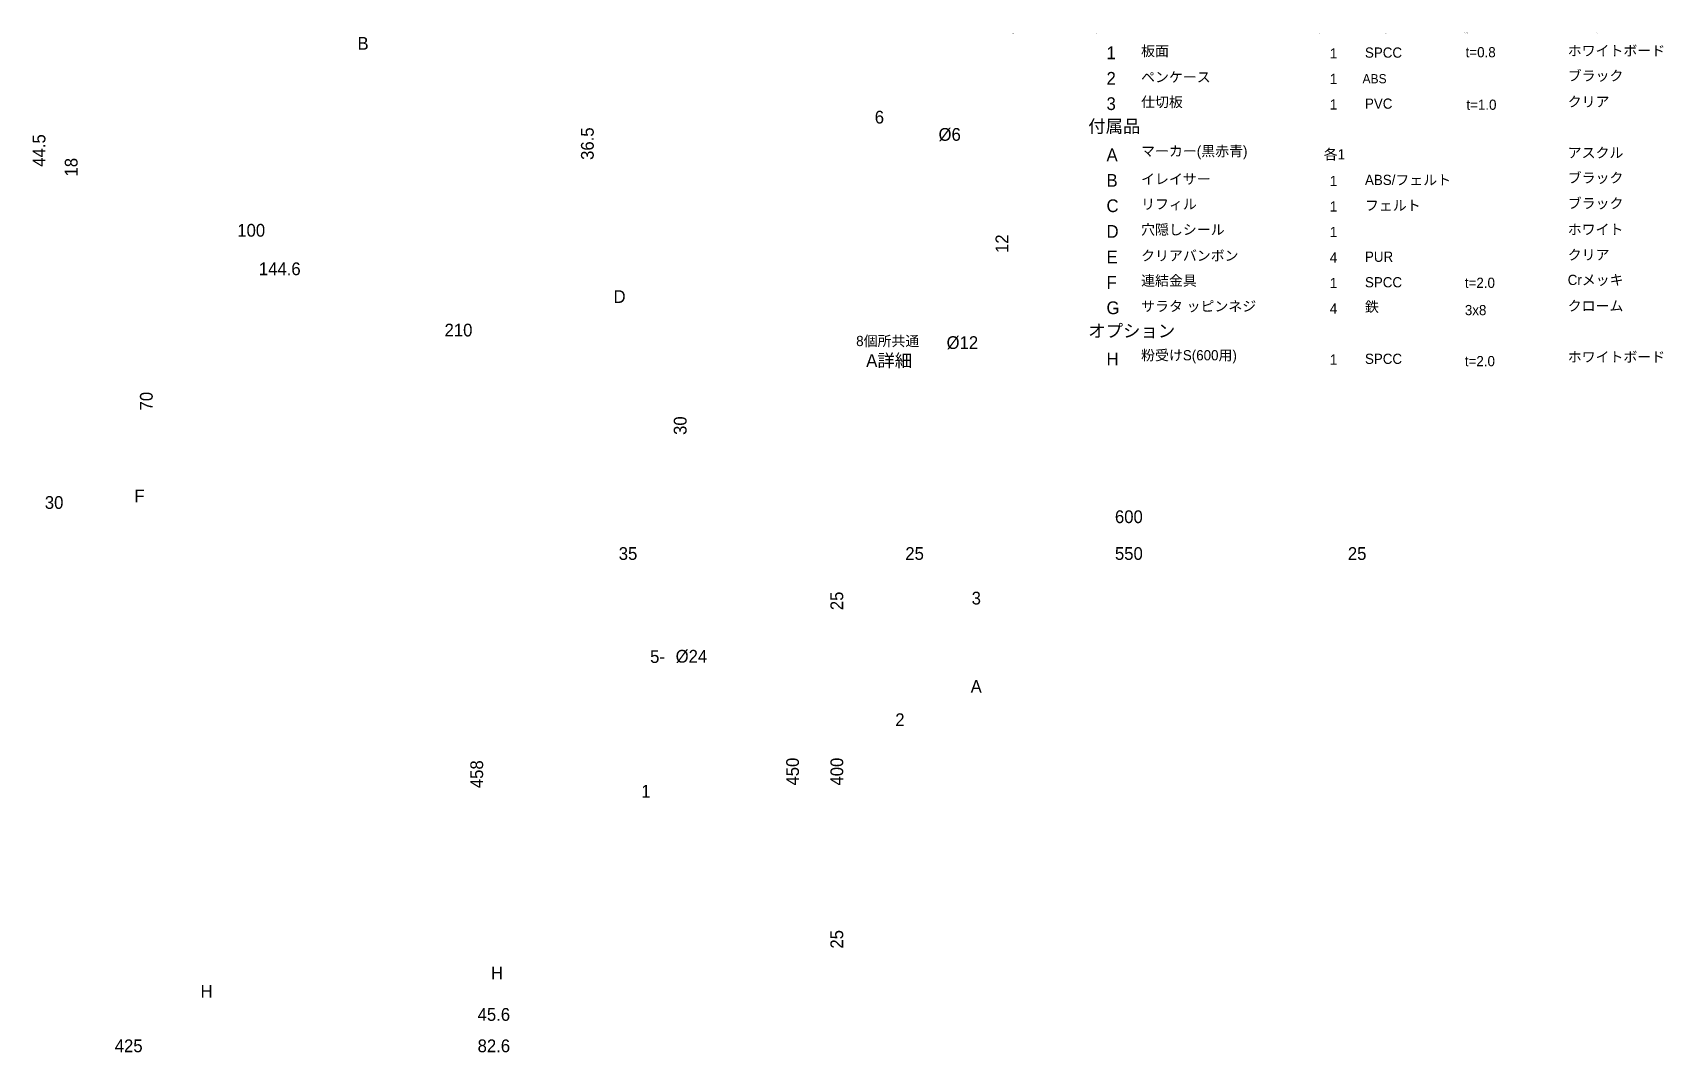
# Model space of a CAD drawing. Header units: millimetres. Extents: x 73 to 350, y -821 to 519.
# Drawn here: x 91.2 to 346.8, y 358.9 to 518.8 of the extents above; entities that cross this region are included whole.
import ezdxf

# ---------------------------------------------------------------- set-up
doc = ezdxf.new("R2010")
doc.units = ezdxf.units.MM
doc.header["$MEASUREMENT"] = 0
doc.layers.add('_U+672C_U+4F53', color=7, linetype='Continuous')

# ---------------------------------------------------------------- blocks, each defined once
blk = doc.blocks.new('block 285')
at = {"layer": '_U+672C_U+4F53', "color": 7, "insert": (264.97, 466.94), "char_height": 1.6, "attachment_point": 7}
blk.add_mtext('\\fMS PGothic|b0|i0|c0|p34;\\W1;粉受けS(600用)', dxfattribs=at)
blk = doc.blocks.new('block 286')
at = {"layer": '_U+672C_U+4F53', "color": 7, "insert": (256.68, 470.89), "char_height": 2, "attachment_point": 7}
blk.add_mtext('\\fMS PGothic|b0|i0|c0|p34;\\W1;オプション', dxfattribs=at)
blk = doc.blocks.new('block 287')
at = {"layer": '_U+672C_U+4F53', "color": 7, "insert": (220.31, 469.48), "char_height": 1.6, "attachment_point": 7}
blk.add_mtext('\\fMS PGothic|b0|i0|c0|p34;\\W1;8個所共通', dxfattribs=at)
blk = doc.blocks.new('block 288')
at = {"layer": '_U+672C_U+4F53', "color": 7, "insert": (294.55, 466.74), "char_height": 1.6, "attachment_point": 7}
blk.add_mtext('\\fMS PGothic|b0|i0|c0|p34;\\W1;1', dxfattribs=at)
blk = doc.blocks.new('block 289')
at = {"layer": '_U+672C_U+4F53', "color": 7, "insert": (331.84, 467.07), "char_height": 1.6, "attachment_point": 7}
blk.add_mtext('\\fMS PGothic|b0|i0|c0|p34;\\W1;ホワイトボード', dxfattribs=at)
blk = doc.blocks.new('block 290')
at = {"layer": '_U+672C_U+4F53', "color": 7, "insert": (315.72, 466.48), "char_height": 1.6, "attachment_point": 7}
blk.add_mtext('\\fMS PGothic|b0|i0|c0|p34;\\W1;t=2.0', dxfattribs=at)
blk = doc.blocks.new('block 291')
at = {"layer": '_U+672C_U+4F53', "color": 7, "insert": (300.06, 466.84), "char_height": 1.6, "attachment_point": 7}
blk.add_mtext('\\fMS PGothic|b0|i0|c0|p34;\\W1;SPCC', dxfattribs=at)
blk = doc.blocks.new('block 292')
at = {"layer": '_U+672C_U+4F53', "color": 7, "insert": (259.55, 466.63), "char_height": 2, "attachment_point": 7}
blk.add_mtext('\\fMS PGothic|b0|i0|c0|p34;\\W1;H', dxfattribs=at)
blk = doc.blocks.new('block 293')
at = {"layer": '_U+672C_U+4F53', "color": 7, "insert": (315.96, 506.67), "char_height": 1.6, "attachment_point": 7}
blk.add_mtext('\\fMS PGothic|b0|i0|c0|p34;\\W1;t=1.0', dxfattribs=at)
blk = doc.blocks.new('block 294')
at = {"layer": '_U+672C_U+4F53', "color": 7, "insert": (300.06, 474.84), "char_height": 1.6, "attachment_point": 7}
blk.add_mtext('\\fMS PGothic|b0|i0|c0|p34;\\W1;鉄', dxfattribs=at)
blk = doc.blocks.new('block 295')
at = {"layer": '_U+672C_U+4F53', "color": 7, "insert": (331.84, 487.07), "char_height": 1.6, "attachment_point": 7}
blk.add_mtext('\\fMS PGothic|b0|i0|c0|p34;\\W1;ホワイト', dxfattribs=at)
blk = doc.blocks.new('block 296')
at = {"layer": '_U+672C_U+4F53', "color": 7, "insert": (331.84, 499.07), "char_height": 1.6, "attachment_point": 7}
blk.add_mtext('\\fMS PGothic|b0|i0|c0|p34;\\W1;アスクル', dxfattribs=at)
blk = doc.blocks.new('block 297')
at = {"layer": '_U+672C_U+4F53', "color": 7, "insert": (331.84, 491.07), "char_height": 1.6, "attachment_point": 7}
blk.add_mtext('\\fMS PGothic|b0|i0|c0|p34;\\W1;ブラック', dxfattribs=at)
blk = doc.blocks.new('block 298')
at = {"layer": '_U+672C_U+4F53', "color": 7, "insert": (331.84, 495.07), "char_height": 1.6, "attachment_point": 7}
blk.add_mtext('\\fMS PGothic|b0|i0|c0|p34;\\W1;ブラック', dxfattribs=at)
blk = doc.blocks.new('block 299')
at = {"layer": '_U+672C_U+4F53', "color": 7, "insert": (331.84, 511.07), "char_height": 1.6, "attachment_point": 7}
blk.add_mtext('\\fMS PGothic|b0|i0|c0|p34;\\W1;ブラック', dxfattribs=at)
blk = doc.blocks.new('block 300')
at = {"layer": '_U+672C_U+4F53', "color": 7, "insert": (331.84, 515.07), "char_height": 1.6, "attachment_point": 7}
blk.add_mtext('\\fMS PGothic|b0|i0|c0|p34;\\W1;ホワイトボード', dxfattribs=at)
blk = doc.blocks.new('block 301')
at = {"layer": '_U+672C_U+4F53', "color": 7, "insert": (315.72, 474.48), "char_height": 1.6, "attachment_point": 7}
blk.add_mtext('\\fMS PGothic|b0|i0|c0|p34;\\W1;3x8', dxfattribs=at)
blk = doc.blocks.new('block 302')
at = {"layer": '_U+672C_U+4F53', "color": 7, "insert": (315.72, 478.76), "char_height": 1.6, "attachment_point": 7}
blk.add_mtext('\\fMS PGothic|b0|i0|c0|p34;\\W1;t=2.0', dxfattribs=at)
blk = doc.blocks.new('block 303')
at = {"layer": '_U+672C_U+4F53', "color": 7, "insert": (331.84, 475.07), "char_height": 1.6, "attachment_point": 7}
blk.add_mtext('\\fMS PGothic|b0|i0|c0|p34;\\W1;クローム', dxfattribs=at)
blk = doc.blocks.new('block 304')
at = {"layer": '_U+672C_U+4F53', "color": 7, "insert": (331.84, 479.07), "char_height": 1.6, "attachment_point": 7}
blk.add_mtext('\\fMS PGothic|b0|i0|c0|p34;\\W1;Crメッキ', dxfattribs=at)
blk = doc.blocks.new('block 305')
at = {"layer": '_U+672C_U+4F53', "color": 7, "insert": (315.84, 514.9), "char_height": 1.6, "attachment_point": 7}
blk.add_mtext('\\fMS PGothic|b0|i0|c0|p34;\\W1;t=0.8', dxfattribs=at)
blk = doc.blocks.new('block 306')
at = {"layer": '_U+672C_U+4F53', "color": 7, "insert": (300.06, 478.84), "char_height": 1.6, "attachment_point": 7}
blk.add_mtext('\\fMS PGothic|b0|i0|c0|p34;\\W1;SPCC', dxfattribs=at)
blk = doc.blocks.new('block 307')
at = {"layer": '_U+672C_U+4F53', "color": 7, "insert": (331.84, 483.07), "char_height": 1.6, "attachment_point": 7}
blk.add_mtext('\\fMS PGothic|b0|i0|c0|p34;\\W1;クリア', dxfattribs=at)
blk = doc.blocks.new('block 308')
at = {"layer": '_U+672C_U+4F53', "color": 7, "insert": (331.84, 507.07), "char_height": 1.6, "attachment_point": 7}
blk.add_mtext('\\fMS PGothic|b0|i0|c0|p34;\\W1;クリア', dxfattribs=at)
blk = doc.blocks.new('block 309')
at = {"layer": '_U+672C_U+4F53', "color": 7, "insert": (300.06, 482.84), "char_height": 1.6, "attachment_point": 7}
blk.add_mtext('\\fMS PGothic|b0|i0|c0|p34;\\W1;PUR', dxfattribs=at)
blk = doc.blocks.new('block 310')
at = {"layer": '_U+672C_U+4F53', "color": 7, "insert": (300.06, 490.84), "char_height": 1.6, "attachment_point": 7}
blk.add_mtext('\\fMS PGothic|b0|i0|c0|p34;\\W1;フェルト', dxfattribs=at)
blk = doc.blocks.new('block 311')
at = {"layer": '_U+672C_U+4F53', "color": 7, "insert": (300.06, 494.84), "char_height": 1.6, "attachment_point": 7}
blk.add_mtext('\\fMS PGothic|b0|i0|c0|p34;\\W1;ABS/フェルト', dxfattribs=at)
blk = doc.blocks.new('block 312')
at = {"layer": '_U+672C_U+4F53', "color": 7, "insert": (294.55, 474.74), "char_height": 1.6, "attachment_point": 7}
blk.add_mtext('\\fMS PGothic|b0|i0|c0|p34;\\W1;4', dxfattribs=at)
blk = doc.blocks.new('block 313')
at = {"layer": '_U+672C_U+4F53', "color": 7, "insert": (294.55, 478.74), "char_height": 1.6, "attachment_point": 7}
blk.add_mtext('\\fMS PGothic|b0|i0|c0|p34;\\W1;1', dxfattribs=at)
blk = doc.blocks.new('block 314')
at = {"layer": '_U+672C_U+4F53', "color": 7, "insert": (294.55, 482.74), "char_height": 1.6, "attachment_point": 7}
blk.add_mtext('\\fMS PGothic|b0|i0|c0|p34;\\W1;4', dxfattribs=at)
blk = doc.blocks.new('block 315')
at = {"layer": '_U+672C_U+4F53', "color": 7, "insert": (294.55, 486.74), "char_height": 1.6, "attachment_point": 7}
blk.add_mtext('\\fMS PGothic|b0|i0|c0|p34;\\W1;1', dxfattribs=at)
blk = doc.blocks.new('block 316')
at = {"layer": '_U+672C_U+4F53', "color": 7, "insert": (294.55, 490.74), "char_height": 1.6, "attachment_point": 7}
blk.add_mtext('\\fMS PGothic|b0|i0|c0|p34;\\W1;1', dxfattribs=at)
blk = doc.blocks.new('block 317')
at = {"layer": '_U+672C_U+4F53', "color": 7, "insert": (294.55, 494.74), "char_height": 1.6, "attachment_point": 7}
blk.add_mtext('\\fMS PGothic|b0|i0|c0|p34;\\W1;1', dxfattribs=at)
blk = doc.blocks.new('block 318')
at = {"layer": '_U+672C_U+4F53', "color": 7, "insert": (293.6, 498.74), "char_height": 1.6, "attachment_point": 7}
blk.add_mtext('\\fMS PGothic|b0|i0|c0|p34;\\W1;各1', dxfattribs=at)
blk = doc.blocks.new('block 319')
at = {"layer": '_U+672C_U+4F53', "color": 7, "insert": (259.55, 474.63), "char_height": 2, "attachment_point": 7}
blk.add_mtext('\\fMS PGothic|b0|i0|c0|p34;\\W1;G', dxfattribs=at)
blk = doc.blocks.new('block 320')
at = {"layer": '_U+672C_U+4F53', "color": 7, "insert": (259.55, 478.63), "char_height": 2, "attachment_point": 7}
blk.add_mtext('\\fMS PGothic|b0|i0|c0|p34;\\W1;F', dxfattribs=at)
blk = doc.blocks.new('block 321')
at = {"layer": '_U+672C_U+4F53', "color": 7, "insert": (264.97, 474.94), "char_height": 1.6, "attachment_point": 7}
blk.add_mtext('\\fMS PGothic|b0|i0|c0|p34;\\W1;サラタ ッピンネジ', dxfattribs=at)
blk = doc.blocks.new('block 322')
at = {"layer": '_U+672C_U+4F53', "color": 7, "insert": (264.97, 478.94), "char_height": 1.6, "attachment_point": 7}
blk.add_mtext('\\fMS PGothic|b0|i0|c0|p34;\\W1;連結金具', dxfattribs=at)
blk = doc.blocks.new('block 323')
at = {"layer": '_U+672C_U+4F53', "color": 7, "insert": (259.55, 482.63), "char_height": 2, "attachment_point": 7}
blk.add_mtext('\\fMS PGothic|b0|i0|c0|p34;\\W1;E', dxfattribs=at)
blk = doc.blocks.new('block 324')
at = {"layer": '_U+672C_U+4F53', "color": 7, "insert": (259.55, 486.63), "char_height": 2, "attachment_point": 7}
blk.add_mtext('\\fMS PGothic|b0|i0|c0|p34;\\W1;D', dxfattribs=at)
blk = doc.blocks.new('block 325')
at = {"layer": '_U+672C_U+4F53', "color": 7, "insert": (259.55, 490.63), "char_height": 2, "attachment_point": 7}
blk.add_mtext('\\fMS PGothic|b0|i0|c0|p34;\\W1;C', dxfattribs=at)
blk = doc.blocks.new('block 326')
at = {"layer": '_U+672C_U+4F53', "color": 7, "insert": (264.97, 482.94), "char_height": 1.6, "attachment_point": 7}
blk.add_mtext('\\fMS PGothic|b0|i0|c0|p34;\\W1;クリアバンボン', dxfattribs=at)
blk = doc.blocks.new('block 327')
at = {"layer": '_U+672C_U+4F53', "color": 7, "insert": (264.97, 486.94), "char_height": 1.6, "attachment_point": 7}
blk.add_mtext('\\fMS PGothic|b0|i0|c0|p34;\\W1;穴隠しシール', dxfattribs=at)
blk = doc.blocks.new('block 328')
at = {"layer": '_U+672C_U+4F53', "color": 7, "insert": (264.97, 490.94), "char_height": 1.6, "attachment_point": 7}
blk.add_mtext('\\fMS PGothic|b0|i0|c0|p34;\\W1;リフィル', dxfattribs=at)
blk = doc.blocks.new('block 329')
at = {"layer": '_U+672C_U+4F53', "color": 7, "insert": (264.97, 494.94), "char_height": 1.6, "attachment_point": 7}
blk.add_mtext('\\fMS PGothic|b0|i0|c0|p34;\\W1;イレイサー', dxfattribs=at)
blk = doc.blocks.new('block 330')
at = {"layer": '_U+672C_U+4F53', "color": 7, "insert": (259.55, 494.63), "char_height": 2, "attachment_point": 7}
blk.add_mtext('\\fMS PGothic|b0|i0|c0|p34;\\W1;B', dxfattribs=at)
blk = doc.blocks.new('block 331')
at = {"layer": '_U+672C_U+4F53', "color": 7, "insert": (264.97, 498.94), "char_height": 1.6, "attachment_point": 7}
blk.add_mtext('\\fMS PGothic|b0|i0|c0|p34;\\W1;マーカー(黒赤青)', dxfattribs=at)
blk = doc.blocks.new('block 332')
at = {"layer": '_U+672C_U+4F53', "color": 7, "insert": (259.55, 498.63), "char_height": 2, "attachment_point": 7}
blk.add_mtext('\\fMS PGothic|b0|i0|c0|p34;\\W1;A', dxfattribs=at)
blk = doc.blocks.new('block 333')
at = {"layer": '_U+672C_U+4F53', "color": 7, "insert": (256.68, 502.89), "char_height": 2, "attachment_point": 7}
blk.add_mtext('\\fMS PGothic|b0|i0|c0|p34;\\W1;付属品', dxfattribs=at)
blk = doc.blocks.new('block 334')
at = {"layer": '_U+672C_U+4F53', "color": 7, "insert": (300.06, 506.84), "char_height": 1.6, "attachment_point": 7}
blk.add_mtext('\\fMS PGothic|b0|i0|c0|p34;\\W1;PVC', dxfattribs=at)
blk = doc.blocks.new('block 335')
at = {"layer": '_U+672C_U+4F53', "color": 7, "insert": (294.55, 506.74), "char_height": 1.6, "attachment_point": 7}
blk.add_mtext('\\fMS PGothic|b0|i0|c0|p34;\\W1;1', dxfattribs=at)
blk = doc.blocks.new('block 336')
at = {"layer": '_U+672C_U+4F53', "color": 7, "insert": (264.97, 506.94), "char_height": 1.6, "attachment_point": 7}
blk.add_mtext('\\fMS PGothic|b0|i0|c0|p34;\\W1;仕切板', dxfattribs=at)
blk = doc.blocks.new('block 337')
at = {"layer": '_U+672C_U+4F53', "color": 7, "insert": (299.68, 510.83), "char_height": 1.44, "attachment_point": 7}
blk.add_mtext('\\fMS PGothic|b0|i0|c0|p34;\\W1;ABS', dxfattribs=at)
blk = doc.blocks.new('block 338')
at = {"layer": '_U+672C_U+4F53', "color": 7, "insert": (264.97, 510.94), "char_height": 1.6, "attachment_point": 7}
blk.add_mtext('\\fMS PGothic|b0|i0|c0|p34;\\W1;ペンケース', dxfattribs=at)
blk = doc.blocks.new('block 339')
at = {"layer": '_U+672C_U+4F53', "color": 7, "insert": (264.97, 514.94), "char_height": 1.6, "attachment_point": 7}
blk.add_mtext('\\fMS PGothic|b0|i0|c0|p34;\\W1;板面', dxfattribs=at)
blk = doc.blocks.new('block 340')
at = {"layer": '_U+672C_U+4F53', "color": 7, "insert": (294.55, 514.74), "char_height": 1.6, "attachment_point": 7}
blk.add_mtext('\\fMS PGothic|b0|i0|c0|p34;\\W1;1', dxfattribs=at)
blk = doc.blocks.new('block 341')
at = {"layer": '_U+672C_U+4F53', "color": 7, "insert": (300.06, 514.84), "char_height": 1.6, "attachment_point": 7}
blk.add_mtext('\\fMS PGothic|b0|i0|c0|p34;\\W1;SPCC', dxfattribs=at)
blk = doc.blocks.new('block 342')
at = {"layer": '_U+672C_U+4F53', "color": 7, "insert": (294.55, 510.74), "char_height": 1.6, "attachment_point": 7}
blk.add_mtext('\\fMS PGothic|b0|i0|c0|p34;\\W1;1', dxfattribs=at)
blk = doc.blocks.new('block 343')
at = {"layer": '_U+672C_U+4F53', "color": 7, "insert": (259.55, 506.63), "char_height": 2, "attachment_point": 7}
blk.add_mtext('\\fMS PGothic|b0|i0|c0|p34;\\W1;3', dxfattribs=at)
blk = doc.blocks.new('block 344')
at = {"layer": '_U+672C_U+4F53', "color": 7, "insert": (259.55, 510.63), "char_height": 2, "attachment_point": 7}
blk.add_mtext('\\fMS PGothic|b0|i0|c0|p34;\\W1;2', dxfattribs=at)
blk = doc.blocks.new('block 345')
at = {"layer": '_U+672C_U+4F53', "color": 7, "insert": (259.55, 514.63), "char_height": 2, "attachment_point": 7}
blk.add_mtext('\\fMS PGothic|b0|i0|c0|p34;\\W1;1', dxfattribs=at)
blk = doc.blocks.new('block 346')
at = {"layer": '_U+672C_U+4F53', "color": 7, "insert": (336.29, 518.7), "char_height": 0.0787, "attachment_point": 7}
blk.add_mtext('\\fMS PGothic|b0|i0|c0|p34;\\W1;備 考', dxfattribs=at)
blk = doc.blocks.new('block 347')
at = {"layer": '_U+672C_U+4F53', "color": 7, "insert": (315.63, 518.68), "char_height": 0.0787, "attachment_point": 7}
blk.add_mtext('\\fMS PGothic|b0|i0|c0|p34;\\W1;寸法,呼び方', dxfattribs=at)
blk = doc.blocks.new('block 348')
at = {"layer": '_U+672C_U+4F53', "color": 7, "insert": (303.24, 518.62), "char_height": 0.0787, "attachment_point": 7}
blk.add_mtext('\\fMS PGothic|b0|i0|c0|p34;\\W1;材 質', dxfattribs=at)
blk = doc.blocks.new('block 349')
at = {"layer": '_U+672C_U+4F53', "color": 7, "insert": (257.97, 518.56), "char_height": 0.0787, "attachment_point": 7}
blk.add_mtext('\\fMS PGothic|b0|i0|c0|p34;\\W1;品番', dxfattribs=at)
blk = doc.blocks.new('block 350')
at = {"layer": '_U+672C_U+4F53', "color": 7, "insert": (292.82, 518.64), "char_height": 0.0787, "attachment_point": 7}
blk.add_mtext('\\fMS PGothic|b0|i0|c0|p34;\\W1;数量', dxfattribs=at)
blk = doc.blocks.new('block 351')
at = {"layer": '_U+672C_U+4F53', "color": 7, "insert": (272.24, 518.6), "char_height": 0.0787, "attachment_point": 7}
blk.add_mtext('\\fMS PGothic|b0|i0|c0|p34;\\W1;品   名', dxfattribs=at)
blk = doc.blocks.new('block 352')
at = {"layer": '_U+672C_U+4F53', "color": 7, "insert": (244.8, 518.59), "char_height": 0.0787, "attachment_point": 7}
blk.add_mtext('\\fMS PGothic|b0|i0|c0|p34;\\W1;図 番', dxfattribs=at)
blk = doc.blocks.new('block 353')
at = {"layer": '_U+672C_U+4F53', "color": 7, "insert": (238.25, 415.31), "char_height": 2, "attachment_point": 7}
blk.add_mtext('\\fMS PGothic|b0|i0|c0|p34;\\W1;A', dxfattribs=at)
blk = doc.blocks.new('block 354')
at = {"layer": '_U+672C_U+4F53', "color": 7, "insert": (221.88, 466.17), "char_height": 2, "attachment_point": 7}
blk.add_mtext('\\fMS PGothic|b0|i0|c0|p34;\\W1;A詳細', dxfattribs=at)
blk = doc.blocks.new('block 355')
at = {"layer": '_U+672C_U+4F53', "color": 7, "insert": (117.53, 367.53), "char_height": 2, "attachment_point": 7}
blk.add_mtext('\\fMS PGothic|b0|i0|c0|p34;\\W1;H', dxfattribs=at)
blk = doc.blocks.new('block 356')
at = {"layer": '_U+672C_U+4F53', "color": 7, "insert": (163.06, 370.4), "char_height": 2, "attachment_point": 7}
blk.add_mtext('\\fMS PGothic|b0|i0|c0|p34;\\W1;H', dxfattribs=at)
blk = doc.blocks.new('block 357')
at = {"layer": '_U+672C_U+4F53', "color": 7, "insert": (238.41, 429.12), "char_height": 2, "attachment_point": 7}
blk.add_mtext('\\fMS PGothic|b0|i0|c0|p34;\\W1;3', dxfattribs=at)
blk = doc.blocks.new('block 358')
at = {"layer": '_U+672C_U+4F53', "color": 7, "insert": (226.44, 410.09), "char_height": 2, "attachment_point": 7}
blk.add_mtext('\\fMS PGothic|b0|i0|c0|p34;\\W1;2', dxfattribs=at)
blk = doc.blocks.new('block 359')
at = {"layer": '_U+672C_U+4F53', "color": 7, "insert": (186.62, 398.88), "char_height": 2, "attachment_point": 7}
blk.add_mtext('\\fMS PGothic|b0|i0|c0|p34;\\W1;1', dxfattribs=at)
blk = doc.blocks.new('block 360')
at = {"layer": '_U+672C_U+4F53', "color": 7, "insert": (142.14, 516.11), "char_height": 2, "attachment_point": 7}
blk.add_mtext('\\fMS PGothic|b0|i0|c0|p34;\\W1;B', dxfattribs=at)
blk = doc.blocks.new('block 361')
at = {"layer": '_U+672C_U+4F53', "color": 7, "insert": (182.28, 476.42), "char_height": 2, "attachment_point": 7}
blk.add_mtext('\\fMS PGothic|b0|i0|c0|p34;\\W1;D', dxfattribs=at)
blk = doc.blocks.new('block 362')
at = {"layer": '_U+672C_U+4F53', "color": 7, "insert": (107.17, 445.17), "char_height": 2, "attachment_point": 7}
blk.add_mtext('\\fMS PGothic|b0|i0|c0|p34;\\W1;F', dxfattribs=at)
blk = doc.blocks.new('block 363')
at = {"layer": '_U+672C_U+4F53', "color": 7, "insert": (161.86, 400.36), "char_height": 2, "attachment_point": 7, "rotation": 90}
blk.add_mtext('\\fMS PGothic|b0|i0|c0|p34;\\W1;458', dxfattribs=at)
blk = doc.blocks.new('block 364')
at = {"layer": '_U+672C_U+4F53', "color": 7, "insert": (104.09, 358.94), "char_height": 2, "attachment_point": 7}
blk.add_mtext('\\fMS PGothic|b0|i0|c0|p34;\\W1;425', dxfattribs=at)
blk = doc.blocks.new('block 365')
at = {"layer": '_U+672C_U+4F53', "color": 7, "insert": (160.97, 363.86), "char_height": 2, "attachment_point": 7}
blk.add_mtext('\\fMS PGothic|b0|i0|c0|p34;\\W1;45.6', dxfattribs=at)
blk = doc.blocks.new('block 366')
at = {"layer": '_U+672C_U+4F53', "color": 7, "insert": (160.97, 358.94), "char_height": 2, "attachment_point": 7}
blk.add_mtext('\\fMS PGothic|b0|i0|c0|p34;\\W1;82.6', dxfattribs=at)
blk = doc.blocks.new('block 367')
at = {"layer": '_U+672C_U+4F53', "color": 7, "insert": (183.09, 436.11), "char_height": 2, "attachment_point": 7}
blk.add_mtext('\\fMS PGothic|b0|i0|c0|p34;\\W1;35', dxfattribs=at)
blk = doc.blocks.new('block 368')
at = {"layer": '_U+672C_U+4F53', "color": 7, "insert": (188.01, 419.96), "char_height": 2, "attachment_point": 7}
blk.add_mtext('\\fMS PGothic|b0|i0|c0|p34;\\W1;5-', dxfattribs=at)
blk = doc.blocks.new('block 369')
at = {"layer": '_U+672C_U+4F53', "color": 7, "insert": (192.01, 419.96), "char_height": 2, "attachment_point": 7}
blk.add_mtext('\\fMS PGothic|b0|i0|c0|p34;\\W1;Ø24', dxfattribs=at)
blk = doc.blocks.new('block 370')
at = {"layer": '_U+672C_U+4F53', "color": 7, "insert": (211.37, 400.77), "char_height": 2, "attachment_point": 7, "rotation": 90}
blk.add_mtext('\\fMS PGothic|b0|i0|c0|p34;\\W1;450', dxfattribs=at)
blk = doc.blocks.new('block 371')
at = {"layer": '_U+672C_U+4F53', "color": 7, "insert": (218.3, 375.21), "char_height": 2, "attachment_point": 7, "rotation": 90}
blk.add_mtext('\\fMS PGothic|b0|i0|c0|p34;\\W1;25', dxfattribs=at)
blk = doc.blocks.new('block 372')
at = {"layer": '_U+672C_U+4F53', "color": 7, "insert": (218.3, 400.77), "char_height": 2, "attachment_point": 7, "rotation": 90}
blk.add_mtext('\\fMS PGothic|b0|i0|c0|p34;\\W1;400', dxfattribs=at)
blk = doc.blocks.new('block 373')
at = {"layer": '_U+672C_U+4F53', "color": 7, "insert": (218.3, 428.26), "char_height": 2, "attachment_point": 7, "rotation": 90}
blk.add_mtext('\\fMS PGothic|b0|i0|c0|p34;\\W1;25', dxfattribs=at)
blk = doc.blocks.new('block 374')
at = {"layer": '_U+672C_U+4F53', "color": 7, "insert": (260.87, 441.88), "char_height": 2, "attachment_point": 7}
blk.add_mtext('\\fMS PGothic|b0|i0|c0|p34;\\W1;600', dxfattribs=at)
blk = doc.blocks.new('block 375')
at = {"layer": '_U+672C_U+4F53', "color": 7, "insert": (297.38, 436.11), "char_height": 2, "attachment_point": 7}
blk.add_mtext('\\fMS PGothic|b0|i0|c0|p34;\\W1;25', dxfattribs=at)
blk = doc.blocks.new('block 376')
at = {"layer": '_U+672C_U+4F53', "color": 7, "insert": (260.87, 436.11), "char_height": 2, "attachment_point": 7}
blk.add_mtext('\\fMS PGothic|b0|i0|c0|p34;\\W1;550', dxfattribs=at)
blk = doc.blocks.new('block 377')
at = {"layer": '_U+672C_U+4F53', "color": 7, "insert": (228.01, 436.11), "char_height": 2, "attachment_point": 7}
blk.add_mtext('\\fMS PGothic|b0|i0|c0|p34;\\W1;25', dxfattribs=at)
blk = doc.blocks.new('block 378')
at = {"layer": '_U+672C_U+4F53', "color": 7, "insert": (234.48, 469.13), "char_height": 2, "attachment_point": 7}
blk.add_mtext('\\fMS PGothic|b0|i0|c0|p34;\\W1;Ø12', dxfattribs=at)
blk = doc.blocks.new('block 379')
at = {"layer": '_U+672C_U+4F53', "color": 7, "insert": (233.22, 501.76), "char_height": 2, "attachment_point": 7}
blk.add_mtext('\\fMS PGothic|b0|i0|c0|p34;\\W1;Ø6', dxfattribs=at)
blk = doc.blocks.new('block 380')
at = {"layer": '_U+672C_U+4F53', "color": 7, "insert": (244.15, 484.25), "char_height": 2, "attachment_point": 7, "rotation": 90}
blk.add_mtext('\\fMS PGothic|b0|i0|c0|p34;\\W1;12', dxfattribs=at)
blk = doc.blocks.new('block 381')
at = {"layer": '_U+672C_U+4F53', "color": 7, "insert": (223.22, 504.52), "char_height": 2, "attachment_point": 7}
blk.add_mtext('\\fMS PGothic|b0|i0|c0|p34;\\W1;6', dxfattribs=at)
blk = doc.blocks.new('block 382')
at = {"layer": '_U+672C_U+4F53', "color": 7, "insert": (93.25, 497.77), "char_height": 2, "attachment_point": 7, "rotation": 90}
blk.add_mtext('\\fMS PGothic|b0|i0|c0|p34;\\W1;44.5', dxfattribs=at)
blk = doc.blocks.new('block 383')
at = {"layer": '_U+672C_U+4F53', "color": 7, "insert": (98.29, 496.24), "char_height": 2, "attachment_point": 7, "rotation": 90}
blk.add_mtext('\\fMS PGothic|b0|i0|c0|p34;\\W1;18', dxfattribs=at)
blk = doc.blocks.new('block 384')
at = {"layer": '_U+672C_U+4F53', "color": 7, "insert": (179.2, 498.84), "char_height": 2, "attachment_point": 7, "rotation": 90}
blk.add_mtext('\\fMS PGothic|b0|i0|c0|p34;\\W1;36.5', dxfattribs=at)
blk = doc.blocks.new('block 385')
at = {"layer": '_U+672C_U+4F53', "color": 7, "insert": (93.13, 444.11), "char_height": 2, "attachment_point": 7}
blk.add_mtext('\\fMS PGothic|b0|i0|c0|p34;\\W1;30', dxfattribs=at)
blk = doc.blocks.new('block 386')
at = {"layer": '_U+672C_U+4F53', "color": 7, "insert": (110.07, 459.57), "char_height": 2, "attachment_point": 7, "rotation": 90}
blk.add_mtext('\\fMS PGothic|b0|i0|c0|p34;\\W1;70', dxfattribs=at)
blk = doc.blocks.new('block 387')
at = {"layer": '_U+672C_U+4F53', "color": 7, "insert": (193.75, 455.73), "char_height": 2, "attachment_point": 7, "rotation": 90}
blk.add_mtext('\\fMS PGothic|b0|i0|c0|p34;\\W1;30', dxfattribs=at)
blk = doc.blocks.new('block 388')
at = {"layer": '_U+672C_U+4F53', "color": 7, "insert": (155.79, 471.14), "char_height": 2, "attachment_point": 7}
blk.add_mtext('\\fMS PGothic|b0|i0|c0|p34;\\W1;210', dxfattribs=at)
blk = doc.blocks.new('block 389')
at = {"layer": '_U+672C_U+4F53', "color": 7, "insert": (126.68, 480.74), "char_height": 2, "attachment_point": 7}
blk.add_mtext('\\fMS PGothic|b0|i0|c0|p34;\\W1;144.6', dxfattribs=at)
blk = doc.blocks.new('block 390')
at = {"layer": '_U+672C_U+4F53', "color": 7, "insert": (123.3, 486.78), "char_height": 2, "attachment_point": 7}
blk.add_mtext('\\fMS PGothic|b0|i0|c0|p34;\\W1;100', dxfattribs=at)

msp = doc.modelspace()

# ---------------------------------------------------------------- block references
at = {"layer": '_U+672C_U+4F53'}
for name in ['block 360', 'block 352', 'block 349', 'block 345', 'block 339', 'block 351', 'block 350', 'block 341', 'block 348', 'block 347', 'block 305', 'block 300', 'block 346', 'block 340', 'block 344', 'block 338', 'block 342', 'block 337', 'block 299', 'block 343', 'block 336', 'block 308', 'block 381', 'block 335', 'block 334', 'block 293', 'block 384', 'block 379', 'block 333', 'block 382', 'block 331', 'block 383', 'block 332', 'block 318', 'block 296', 'block 330', 'block 329', 'block 317', 'block 311', 'block 298', 'block 325', 'block 328', 'block 316', 'block 310', 'block 297', 'block 390', 'block 324', 'block 327', 'block 315', 'block 295', 'block 380', 'block 323', 'block 326', 'block 314', 'block 309', 'block 307', 'block 389', 'block 320', 'block 322', 'block 304', 'block 361', 'block 313', 'block 306', 'block 302', 'block 319', 'block 321', 'block 312', 'block 294', 'block 301', 'block 303', 'block 388', 'block 286', 'block 287', 'block 378', 'block 354', 'block 292', 'block 285', 'block 288', 'block 291', 'block 290', 'block 289', 'block 386', 'block 387', 'block 385', 'block 362', 'block 374', 'block 367', 'block 377', 'block 376', 'block 375', 'block 373', 'block 357', 'block 368', 'block 369', 'block 353', 'block 358', 'block 363', 'block 370', 'block 372', 'block 359', 'block 371', 'block 356', 'block 355', 'block 365', 'block 364', 'block 366']:
    msp.add_blockref(name, (0, 0), dxfattribs=at)

doc.saveas('drawing.dxf')
